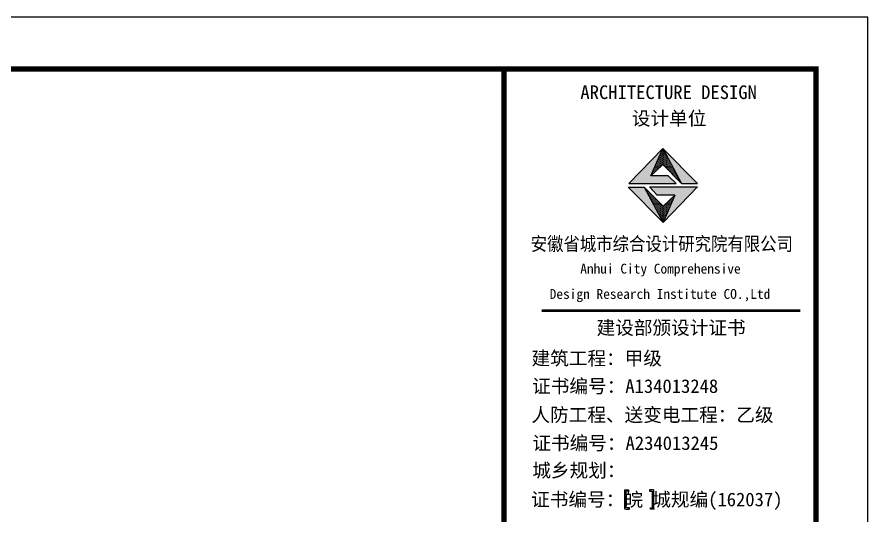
# Model space of a CAD drawing. Extents: x 32461 to 372567, y -698896 to 182569.
# Drawn here: x 161146 to 185723, y -242684 to -228270 of the extents above; entities that cross this region are included whole.
import ezdxf

# ---------------------------------------------------------------- set-up
doc = ezdxf.new("R2010")
doc.units = 0
doc.header["$LTSCALE"] = 1000
doc.header["$MEASUREMENT"] = 0
doc.layers.add('PUB_TITLE', color=4, linetype='CONTINUOUS')
doc.layers.add('图框', color=4, linetype='CONTINUOUS')
doc.styles.add('黑体', font='simhei.ttf', dxfattribs={"width": 0.6, "height": 4.3})

msp = doc.modelspace()

# ---------------------------------------------------------------- hatches: boundary and pattern name
at = {"layer": '图框'}
for color, points in [(1, [(179455.4, -232859.8), (179796.8, -232067.7), (178812.2, -233079.6), (180183.1, -233079.6), (179955.7, -232859.8)]), (1, [(180334.7, -233083.8), (180798.9, -233083.8), (179796.8, -232067.7)]), (1, [(179256.2, -233181.5), (178801, -233181.5), (179810.1, -234206.5)]), (1, [(179413.2, -233178.4), (179637, -233413.3), (180144.1, -233413.3), (179810.1, -234206.5), (180799.6, -233178.4)]), (4, [(178727.8, -241965.7), (178804.7, -241965.7), (178804.7, -241927.3), (178769.2, -241927.3), (178686.4, -241927.3), (178686.4, -242485.8), (178769.2, -242485.8), (178804.7, -242485.8), (178804.7, -242447.4), (178727.8, -242447.4)]), (4, [(179485.3, -242447.4), (179408.4, -242447.4), (179408.4, -242485.8), (179443.9, -242485.8), (179526.7, -242485.8), (179526.7, -241927.3), (179443.9, -241927.3), (179408.4, -241927.3), (179408.4, -241965.7), (179485.3, -241965.7)])]:
    msp.add_hatch(color=color, dxfattribs=at).paths.add_polyline_path(points)
h = msp.add_hatch(dxfattribs=at)
h.set_pattern_fill('DOTS', color=256, scale=450, style=0)
h.set_pattern_definition([(0, (-3239247.412, 1059507.035), (14.0625, 28.125), [0, -28.125])])
h.paths.add_polyline_path([(179810.1, -234206.5), (179810.1, -233734), (179256.2, -233181.5)])
h.paths.add_polyline_path([(180144.1, -233413.3), (179810.1, -233734), (179810.1, -234206.5)])
h.paths.add_polyline_path([(179796.8, -232067.7), (179796.8, -232533.5), (180334.7, -233083.8)])
h.paths.add_polyline_path([(179796.8, -232533.5), (179796.8, -232067.7), (179455.4, -232859.8)])

# ---------------------------------------------------------------- linework, layer by layer
at = {"layer": 'PUB_TITLE'}
msp.add_lwpolyline([(74273.1, -291269.7), (185723.1, -291269.7), (185723.1, -228269.7), (74273.1, -228269.7)], close=True, dxfattribs=at)
at = {"layer": 'PUB_TITLE', "const_width": 150}
msp.add_lwpolyline([(78023.1, -289769.7), (184223.1, -289769.7), (184223.1, -229769.7), (78023.1, -229769.7)], close=True, dxfattribs=at)
at = {"layer": '图框'}
for p, q in [((179455.4, -232859.8), (179796.8, -232067.7)), ((179796.8, -232067.7), (180334.7, -233083.8)), ((179810.1, -234206.5), (178801, -233181.5)), ((178801, -233181.5), (179256.2, -233181.5)), ((179810.1, -234206.5), (178801, -233181.5)), ((178801, -233181.5), (179256.2, -233181.5)), ((178801, -233181.5), (179256.2, -233181.5)), ((179810.1, -233734), (179256.2, -233181.5)), ((179413.2, -233178.4), (180799.6, -233178.4)), ((179637, -233413.3), (179413.2, -233178.4)), ((180799.6, -233178.4), (179810.1, -234206.5)), ((180144.1, -233413.3), (179637, -233413.3)), ((179810.1, -233734), (180144.1, -233413.3)), ((180144.1, -233413.3), (179810.1, -234206.5)), ((179810.1, -234206.5), (179810.1, -233734)), ((179810.1, -234206.5), (179810.1, -233734)), ((179810.1, -234206.5), (179810.1, -233734))]:
    msp.add_line(p, q, dxfattribs=at)
at = {"layer": '图框', "color": 1}
for p, q in [((179810.1, -234206.5), (178801, -233181.5)), ((179256.2, -233181.5), (179810.1, -234206.5))]:
    msp.add_line(p, q, dxfattribs=at)
at = {"layer": '图框', "color": 4}
for p, q in [((178686.4, -241927.3), (178769.2, -241927.3)), ((178686.4, -241927.3), (178686.4, -242485.8)), ((178804.7, -241965.7), (178727.8, -241965.7)), ((178727.8, -241965.7), (178727.8, -242447.4)), ((178769.2, -241927.3), (178804.7, -241927.3)), ((178804.7, -241927.3), (178804.7, -241965.7)), ((179443.9, -241927.3), (179408.4, -241927.3)), ((179408.4, -241927.3), (179408.4, -241965.7)), ((179408.4, -241965.7), (179485.3, -241965.7)), ((179526.7, -241927.3), (179443.9, -241927.3)), ((179485.3, -241965.7), (179485.3, -242447.4)), ((179526.7, -241927.3), (179526.7, -242485.8)), ((178720.8, -242485.8), (178803.7, -242485.8)), ((178839.2, -242447.4), (178762.3, -242447.4)), ((178803.7, -242485.8), (178839.2, -242485.8)), ((178839.2, -242485.8), (178839.2, -242447.4)), ((179442.8, -242485.8), (179442.8, -242447.4)), ((179442.8, -242447.4), (179519.8, -242447.4)), ((179478.4, -242485.8), (179442.8, -242485.8)), ((179561.2, -242485.8), (179478.4, -242485.8))]:
    msp.add_line(p, q, dxfattribs=at)
at = {"layer": '图框', "color": 4, "const_width": 147.9}
msp.add_lwpolyline([(175209.2, -229769.7), (184223.1, -229769.7), (184223.1, -289769.7), (175209.2, -289769.7)], close=True, dxfattribs=at)
at = {"layer": '图框'}
for points in [[(179955.7, -232859.8), (179455.4, -232859.8), (179796.8, -232533.5), (180334.7, -233083.8), (180798.9, -233083.8), (179796.8, -232067.7), (178812.2, -233079.6), (180183.1, -233079.6), (179955.7, -232859.8)], [(179796.8, -232067.7), (179796.8, -232533.5)]]:
    msp.add_lwpolyline(points, dxfattribs=at)
at = {"layer": '图框', "color": 4, "const_width": 74.7}
msp.add_lwpolyline([(176302.3, -236753.6), (183772.3, -236753.6)], dxfattribs=at)

# ---------------------------------------------------------------- texts
at = {"layer": '图框', "color": 4, "style": '黑体'}
for s, height, p in [('ARCHITECTURE DESIGN', 394.416, (177416.8, -230639.2)), ('设计单位', 394.42, (178903.8, -231394.6)), ('Anhui City Comprehensive ', 283.86, (177412.8, -235681.9)), (' Design Research Institute CO.,Ltd', 283.86, (176336.8, -236412.4)), ('建设部颁设计证书', 394.42, (177885.5, -237441.6)), (' 建筑工程：甲级', 394.42, (175738.6, -238325.5)), ('证书编号：A134013248', 394.416, (176023.9, -239129.2)), ('人防工程、送变电工程：乙级', 394.416, (176003.2, -239959.8)), ('证书编号：A234013245', 394.416, (176031.1, -240776)), ('城乡规划：', 394.42, (176028.2, -241564)), ('证书编号：皖 城规编(162037)', 394.416, (175996.7, -242404.2))]:
    msp.add_text(s, height=height, dxfattribs=at).set_placement(p)
at = {"layer": '图框', "color": 4, "style": '黑体', "width": 0.88}
msp.add_text('安徽省城市综合设计研究院有限公司', height=394.416, dxfattribs=at).set_placement((175981.6, -235019))

doc.saveas('drawing.dxf')
